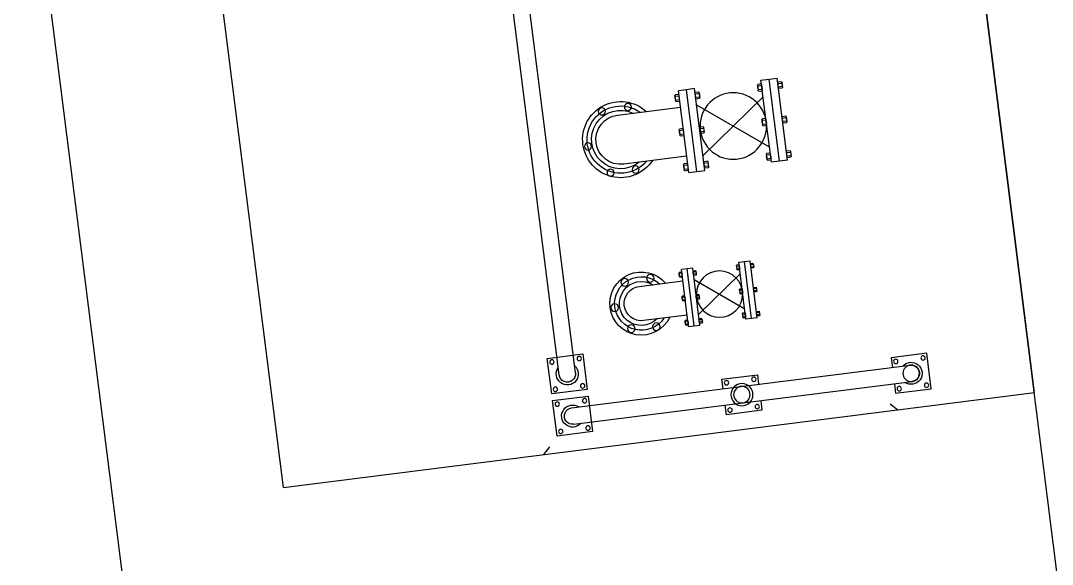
# Model space of a CAD drawing. Header units: inches. Extents: x 2621776591 to 2623670951, y 363331607 to 364354604.
# Drawn here: x 2622225973 to 2622229722, y 363582093 to 363584068 of the extents above; entities that cross this region are included whole.
import ezdxf

# ---------------------------------------------------------------- set-up
doc = ezdxf.new("R2010")
doc.units = ezdxf.units.IN
doc.header["$MEASUREMENT"] = 0
doc.linetypes.add('BORDERX2', pattern=[3.5, 1, -0.5, 1, -0.5, 0, -0.5])
doc.linetypes.add('HIDDEN', pattern=[0.375, 0.25, -0.125])
doc.layers.add('CRANE', color=7, linetype='Continuous', true_color=0x7f3f7f)
for name, color, linetype in [('ISLAND', 7, 'Continuous'), ('PIER', 7, 'Continuous'), ('TEXT2', 1, 'Continuous')]:
    doc.layers.add(name, color=color, linetype=linetype)

# ---------------------------------------------------------------- blocks, each defined once
blk = doc.blocks.new('SERVICE ISLAND PLINTH')
at = {"layer": 'ISLAND'}
for p, q in [((0, 0), (0, 2.750999999698251)), ((7.299999999988358, 2.75), (0, 2.75)), ((0.06076410756213591, 2.380000148899853), (0.1907641075667925, 2.380000148899853)), ((0.06076410756213591, 2.250000149011612), (0.06076410756213591, 2.380000148899853)), ((0.1907641075667925, 2.380000148899853), (0.1907641075667925, 2.250000149011612)), ((0.09576410753652453, 1.075000149197876), (0.09576410753652453, 2.315000148955733)), ((0.1557641075341962, 1.075000149197876), (0.1557641075341962, 2.315000258851796)), ((0.0249999999650754, 2.224999999627471), (0, 2.25)), ((0.09576410753652453, 2.250000149011612), (0.06076410756213591, 2.250000149011612)), ((0.1907641075667925, 2.250000149011612), (0.1557641075341962, 2.250000149011612)), ((0.9500000000116415, 1.966499185655266), (1.25, 1.966499185655266)), ((0.9500000000116415, 1.966499185655266), (0.9500000000116415, 1.936674935743213)), ((0.9586953186662868, 1.979932143818587), (0.9586953186662868, 1.967221650760621)), ((0.9804548405227251, 1.980942747555673), (0.9616664231289178, 1.980942747555673)), ((0.983497801295016, 1.967221650760621), (0.983497801295016, 1.979932143818587)), ((1.085256605409086, 1.979974790476263), (1.085256605409086, 1.967264297418296)), ((1.107016127265524, 1.98098539467901), (1.088227709871717, 1.98098539467901)), ((1.110059088037815, 1.967264297418296), (1.110059088037815, 1.979974790476263)), ((1.211639827408362, 1.979932143818587), (1.211639827408362, 1.967221650760621)), ((1.233399349264801, 1.980942747555673), (1.214610931870993, 1.980942747555673)), ((1.236442310037091, 1.967221650760621), (1.236442310037091, 1.979932143818587)), ((1.25, 1.936674935743213), (1.25, 1.966499185655266)), ((0.9500000000116415, 1.936674935743213), (1.25, 1.936674935743213)), ((0.9500000000116415, 1.936674935743213), (0.9500000000116415, 1.906850686296821)), ((1.25, 1.906850686296821), (1.25, 1.936674935743213)), ((0.9500000000116415, 1.906850686296821), (1.25, 1.906850686296821)), ((0.9586953186662868, 1.8934177281335), (0.9586953186662868, 1.906128221191466)), ((0.9804548405227251, 1.892407123930752), (0.9616664231289178, 1.892407123930752)), ((0.983497801295016, 1.906128221191466), (0.983497801295016, 1.8934177281335)), ((1.085256605409086, 1.893375081010163), (1.085256605409086, 1.90608557453379)), ((1.107016127265524, 1.892364477273077), (1.088227709871717, 1.892364477273077)), ((1.110059088037815, 1.90608557453379), (1.110059088037815, 1.893375081010163)), ((1.211639827408362, 1.8934177281335), (1.211639827408362, 1.906128221191466)), ((1.233399349264801, 1.892407123930752), (1.214610931870993, 1.892407123930752)), ((1.236442310037091, 1.906128221191466), (1.236442310037091, 1.8934177281335)), ((0.3958333333139308, 1.785445179324597), (0.6041666666278616, 1.785445179324597)), ((0.3958333333139308, 1.785445179324597), (0.3958333333139308, 1.764733894728124)), ((0.3958333333139308, 1.764733894728124), (0.6041666666278616, 1.764733894728124)), ((0.3958333333139308, 1.764733894728124), (0.3958333333139308, 1.744022610131651)), ((0.4018717490835115, 1.79477362241596), (0.4018717490835115, 1.785946891177446)), ((0.4169825281132944, 1.79547543078661), (0.4039350160746835, 1.79547543078661)), ((0.4190956953098066, 1.785946891177446), (0.4190956953098066, 1.79477362241596)), ((0.4897615315276198, 1.794803238008171), (0.4897615315276198, 1.785976506769657)), ((0.5048723106156103, 1.795505046378821), (0.4918247985187918, 1.795505046378821)), ((0.5069854778121226, 1.785976506769657), (0.5069854778121226, 1.794803238008171)), ((0.5775276579079218, 1.79477362241596), (0.5775276579079218, 1.785946891177446)), ((0.5926384369959123, 1.79547543078661), (0.5795909248990938, 1.79547543078661)), ((0.5947516041924246, 1.785946891177446), (0.5947516041924246, 1.79477362241596)), ((0.6041666666278616, 1.764733894728124), (0.6041666666278616, 1.785445179324597)), ((0.6041666666278616, 1.744022610131651), (0.6041666666278616, 1.764733894728124)), ((0.09576410753652453, 1.760000176727772), (0.06076410756213591, 1.760000176727772)), ((0.06076410756213591, 1.760000176727772), (0.06076410756213591, 1.630000176373869)), ((0.1907641075667925, 1.760000176727772), (0.1557641075341962, 1.760000176727772)), ((0.1907641075667925, 1.630000176373869), (0.1907641075667925, 1.760000176727772)), ((0.3958333333139308, 1.744022610131651), (0.6041666666278616, 1.744022610131651)), ((0.4018717490835115, 1.734694167040288), (0.4018717490835115, 1.743520898278803)), ((0.4169825281132944, 1.733992358669639), (0.4039350160746835, 1.733992358669639)), ((0.4190956953098066, 1.743520898278803), (0.4190956953098066, 1.734694167040288)), ((0.4897615315276198, 1.734664550982416), (0.4897615315276198, 1.743491282686591)), ((0.5048723106156103, 1.733962742611766), (0.4918247985187918, 1.733962742611766)), ((0.5069854778121226, 1.743491282686591), (0.5069854778121226, 1.734664550982416)), ((0.5775276579079218, 1.734694167040288), (0.5775276579079218, 1.743520898278803)), ((0.5926384369959123, 1.733992358669639), (0.5795909248990938, 1.733992358669639)), ((0.5947516041924246, 1.743520898278803), (0.5947516041924246, 1.734694167040288)), ((0.9500000000116415, 1.66378305060789), (1.25, 1.66378305060789)), ((0.9500000000116415, 1.633958801161498), (0.9500000000116415, 1.66378305060789)), ((0.9586953186662868, 1.677216008771211), (0.9586953186662868, 1.664505515713245)), ((0.9804548405227251, 1.678226612973958), (0.9616664231289178, 1.678226612973958)), ((0.983497801295016, 1.664505515713245), (0.983497801295016, 1.677216008771211)), ((1.085256605409086, 1.677258655428886), (1.085256605409086, 1.66454816237092)), ((1.107016127265524, 1.678269259631634), (1.088227709871717, 1.678269259631634)), ((1.110059088037815, 1.66454816237092), (1.110059088037815, 1.677258655428886)), ((1.211639827408362, 1.677216008771211), (1.211639827408362, 1.664505515713245)), ((1.233399349264801, 1.678226612973958), (1.214610931870993, 1.678226612973958)), ((1.236442310037091, 1.664505515713245), (1.236442310037091, 1.677216008771211)), ((1.25, 1.66378305060789), (1.25, 1.633958801161498)), ((0.06076410756213591, 1.630000176373869), (0.09576410753652453, 1.630000176373869)), ((0.1557641075341962, 1.630000176373869), (0.1907641075667925, 1.630000176373869)), ((0.9500000000116415, 1.633958801161498), (1.25, 1.633958801161498)), ((0.9500000000116415, 1.604134551249444), (0.9500000000116415, 1.633958801161498)), ((1.25, 1.633958801161498), (1.25, 1.604134551249444)), ((0.3958333333139308, 1.575225641019642), (0.6041666666278616, 1.575225641019642)), ((0.3958333333139308, 1.554514356423169), (0.3958333333139308, 1.575225641019642)), ((0.4018717490835115, 1.584554084111005), (0.4018717490835115, 1.575727352872491)), ((0.4169825281132944, 1.585255892481655), (0.4039350160746835, 1.585255892481655)), ((0.4190956953098066, 1.575727352872491), (0.4190956953098066, 1.584554084111005)), ((0.4897615315276198, 1.584583700168878), (0.4897615315276198, 1.575756968464702)), ((0.5048723106156103, 1.585285508539528), (0.4918247985187918, 1.585285508539528)), ((0.5069854778121226, 1.575756968464702), (0.5069854778121226, 1.584583700168878)), ((0.5775276579079218, 1.584554084111005), (0.5775276579079218, 1.575727352872491)), ((0.5926384369959123, 1.585255892481655), (0.5795909248990938, 1.585255892481655)), ((0.5947516041924246, 1.575727352872491), (0.5947516041924246, 1.584554084111005)), ((0.6041666666278616, 1.575225641019642), (0.6041666666278616, 1.554514356423169)), ((0.9500000000116415, 1.604134551249444), (1.25, 1.604134551249444)), ((0.9586953186662868, 1.590329608879983), (0.9586953186662868, 1.60304010193795)), ((0.9804548405227251, 1.589319004677236), (0.9616664231289178, 1.589319004677236)), ((0.983497801295016, 1.60304010193795), (0.983497801295016, 1.590329608879983)), ((1.08664970099926, 1.590329608879983), (1.08664970099926, 1.60304010193795)), ((1.108409222855698, 1.589319004677236), (1.089620805461891, 1.589319004677236)), ((1.111452183569781, 1.60304010193795), (1.111452183569781, 1.590329608879983)), ((1.211639827408362, 1.590329608879983), (1.211639827408362, 1.60304010193795)), ((1.233399349264801, 1.589319004677236), (1.214610931870993, 1.589319004677236)), ((1.236442310037091, 1.60304010193795), (1.236442310037091, 1.590329608879983)), ((0.3958333333139308, 1.554514356423169), (0.6041666666278616, 1.554514356423169)), ((0.3958333333139308, 1.533803071826696), (0.3958333333139308, 1.554514356423169)), ((0.6041666666278616, 1.554514356423169), (0.6041666666278616, 1.533803071826696)), ((0.3958333333139308, 1.533803071826696), (0.6041666666278616, 1.533803071826696)), ((0.4018717490835115, 1.524216306395829), (0.4018717490835115, 1.533043037634343)), ((0.4169825281132944, 1.523514498025179), (0.4039350160746835, 1.523514498025179)), ((0.4190956953098066, 1.533043037634343), (0.4190956953098066, 1.524216306395829)), ((0.4907289590337314, 1.524216306395829), (0.4907289590337314, 1.533043037634343)), ((0.5058397380635142, 1.523514498025179), (0.4927922260249034, 1.523514498025179)), ((0.5079529052600265, 1.533043037634343), (0.5079529052600265, 1.524216306395829)), ((0.5775276579079218, 1.524216306395829), (0.5775276579079218, 1.533043037634343)), ((0.5926384369959123, 1.523514498025179), (0.5795909248990938, 1.523514498025179)), ((0.5947516041924246, 1.533043037634343), (0.5947516041924246, 1.524216306395829)), ((0.1907641075667925, 1.140000149141997), (0.06076410756213591, 1.140000149141997)), ((0.06076410756213591, 1.140000149141997), (0.06076410756213591, 1.010000149253756)), ((0.1907641075667925, 1.010000149253756), (0.1907641075667925, 1.140000149141997)), ((0.2149826913373545, 1.140000149141997), (0.2149826913373545, 1.010000149253756)), ((0.3449826913420111, 1.140000149141997), (0.2149826913373545, 1.140000149141997)), ((0.3449826913420111, 1.010000149253756), (0.3449826913420111, 1.140000149141997)), ((0.2799826913396828, 1.105000148992985), (3.719982691342011, 1.105000148992985)), ((0.2799826913396828, 1.045000148937106), (3.719982801238075, 1.045000148937106)), ((0.02499984140740708, 0.9777050246484578), (-1.586158759891987e-07, 0.95270502474159)), ((0.06076410756213591, 1.010000149253756), (0.1907641075667925, 1.010000149253756)), ((0.2149826913373545, 1.010000149253756), (0.3449826913420111, 1.010000149253756)), ((0, 0), (5.149999999965075, 0))]:
    blk.add_line(p, q, dxfattribs=at)
for points in [[(0.9646375276497565, 1.979932143818587), (0.9646375276497565, 1.967221650760621)], [(0.9774118797504343, 1.967221650760621), (0.9774118797504343, 1.979932143818587)], [(1.091198814392556, 1.979974790476263), (1.091198814392556, 1.967264297418296)], [(1.103973166493233, 1.967264297418296), (1.103973166493233, 1.979974790476263)], [(1.217582036391832, 1.979932143818587), (1.217582036391832, 1.967221650760621)], [(1.23035638849251, 1.967221650760621), (1.23035638849251, 1.979932143818587)], [(0.9646375276497565, 1.8934177281335), (0.9646375276497565, 1.906128221191466)], [(0.9774118797504343, 1.906128221191466), (0.9774118797504343, 1.8934177281335)], [(1.190325114061125, 1.663644765503705), (1.00525662873406, 1.908176890574396)], [(1.18898404185893, 1.906833293382078), (1.00525662873406, 1.663644765503705)], [(1.091198814392556, 1.893375081010163), (1.091198814392556, 1.90608557453379)], [(1.103973166493233, 1.90608557453379), (1.103973166493233, 1.893375081010163)], [(1.217582036391832, 1.8934177281335), (1.217582036391832, 1.906128221191466)], [(1.23035638849251, 1.906128221191466), (1.23035638849251, 1.8934177281335)], [(0.4059982830658555, 1.79477362241596), (0.4059982830658555, 1.785946891177446)], [(0.4148693609167822, 1.785946891177446), (0.4148693609167822, 1.79477362241596)], [(0.4938880655681714, 1.794803238008171), (0.4938880655681714, 1.785976506769657)], [(0.5027591434190981, 1.785976506769657), (0.5027591434190981, 1.794803238008171)], [(0.5816541919484735, 1.79477362241596), (0.5816541919484735, 1.785946891177446)], [(0.5905252697994001, 1.785946891177446), (0.5905252697994001, 1.79477362241596)], [(0.4059982830658555, 1.734694167040288), (0.4059982830658555, 1.743520898278803)], [(0.4148693609167822, 1.743520898278803), (0.4148693609167822, 1.734694167040288)], [(0.5627257736050524, 1.575129609555006), (0.4342059922055341, 1.744943585246801)], [(0.561794473498594, 1.744010531809181), (0.4342059922055341, 1.575129609555006)], [(0.4938880655681714, 1.734664550982416), (0.4938880655681714, 1.743491282686591)], [(0.5027591434190981, 1.743491282686591), (0.5027591434190981, 1.734664550982416)], [(0.5816541919484735, 1.734694167040288), (0.5816541919484735, 1.743520898278803)], [(0.5905252697994001, 1.743520898278803), (0.5905252697994001, 1.734694167040288)], [(0.9646375276497565, 1.677216008771211), (0.9646375276497565, 1.664505515713245)], [(0.9774118797504343, 1.664505515713245), (0.9774118797504343, 1.677216008771211)], [(1.091198814392556, 1.677258655428886), (1.091198814392556, 1.66454816237092)], [(1.103973166493233, 1.66454816237092), (1.103973166493233, 1.677258655428886)], [(1.217582036391832, 1.677216008771211), (1.217582036391832, 1.664505515713245)], [(1.23035638849251, 1.664505515713245), (1.23035638849251, 1.677216008771211)], [(0.4059982830658555, 1.584554084111005), (0.4059982830658555, 1.575727352872491)], [(0.4148693609167822, 1.575727352872491), (0.4148693609167822, 1.584554084111005)], [(0.4938880655681714, 1.584583700168878), (0.4938880655681714, 1.575756968464702)], [(0.5027591434190981, 1.575756968464702), (0.5027591434190981, 1.584583700168878)], [(0.5816541919484735, 1.584554084111005), (0.5816541919484735, 1.575727352872491)], [(0.5905252697994001, 1.575727352872491), (0.5905252697994001, 1.584554084111005)], [(0.9646375276497565, 1.590329608879983), (0.9646375276497565, 1.60304010193795)], [(0.9774118797504343, 1.60304010193795), (0.9774118797504343, 1.590329608879983)], [(1.09259190998273, 1.590329608879983), (1.09259190998273, 1.60304010193795)], [(1.105366262083407, 1.60304010193795), (1.105366262083407, 1.590329608879983)], [(1.217582036391832, 1.590329608879983), (1.217582036391832, 1.60304010193795)], [(1.23035638849251, 1.60304010193795), (1.23035638849251, 1.590329608879983)], [(0.4059982830658555, 1.524216306395829), (0.4059982830658555, 1.533043037634343)], [(0.4148693609167822, 1.533043037634343), (0.4148693609167822, 1.524216306395829)], [(0.4948554930160753, 1.524216306395829), (0.4948554930160753, 1.533043037634343)], [(0.503726570867002, 1.533043037634343), (0.503726570867002, 1.524216306395829)], [(0.5816541919484735, 1.524216306395829), (0.5816541919484735, 1.533043037634343)], [(0.5905252697994001, 1.533043037634343), (0.5905252697994001, 1.524216306395829)]]:
    blk.add_lwpolyline(points, dxfattribs=at)
for points in [[(1.010000000009313, 1.604134551249444), (1.010000000009313, 1.373958800919354, 0.9999999999999999), (1.190000000002328, 1.373958800919354), (1.190000000002328, 1.604134551249444)], [(0.4375, 1.533803071826696), (0.4375, 1.373958800919354, 0.9999999999999999), (0.5625, 1.373958800919354), (0.5625, 1.533803071826696)]]:
    blk.add_lwpolyline(points, format="xyb", dxfattribs=at)
for centre, radius in [((0.07576410757610574, 2.365000149235129), 0.008), ((0.1757641075528227, 2.365000149235129), 0.008), ((0.1257641075644642, 2.315000148955733), 0.03), ((0.07576410757610574, 2.265000149141997), 0.008), ((0.1757641075528227, 2.265000149141997), 0.008), ((1.097709301335271, 1.786018606740981), 0.1208320791773131), ((0.07576410757610574, 1.745000176597387), 0.008), ((0.1257641075644642, 1.695000148843974), 0.04), ((0.1257641075644642, 1.695000148843974), 0.03000000000001259), ((0.1757641075528227, 1.745000176597387), 0.008), ((0.4984092370723374, 1.660111444070935), 0.0839111660953585), ((0.07576410757610574, 1.645000176504254), 0.008), ((0.1757641075528227, 1.645000176504254), 0.008), ((0.4095168603817001, 1.41762072686106), 0.01387588731672164), ((0.587141506257467, 1.417628488037735), 0.01387588731672164), ((0.9854734450927936, 1.414517793804407), 0.01283775255254907), ((1.214295987447258, 1.414761125575751), 0.01283775255254907), ((0.4144392440794036, 1.325978208333254), 0.01387588731672164), ((0.5835444291587919, 1.323824769817293), 0.01387588731672164), ((0.9855239802855067, 1.322513380087912), 0.01283775255254907), ((1.210075527138542, 1.318849642761052), 0.01283775255254907), ((0.4971935312496498, 1.276200236752629), 0.01387588731672164), ((1.090112168400083, 1.253122260328382), 0.01283775255254907), ((0.07576410757610574, 1.125000149011612), 0.008), ((0.1757641075528227, 1.125000149011612), 0.008), ((0.2299826912931167, 1.125000149011612), 0.008), ((0.3299826913280413, 1.125000149011612), 0.008), ((0.07576410757610574, 1.02500014891848), 0.008), ((0.1757641075528227, 1.02500014891848), 0.008), ((0.2299826912931167, 1.02500014891848), 0.008), ((0.3299826913280413, 1.02500014891848), 0.008)]:
    blk.add_circle(centre, radius, dxfattribs=at)
for centre, radius, start, end in [((0.1257641075644642, 2.315000148955733), 0.04, 318.5903765184514, 221.4096234815486), ((0.1257641075644642, 2.315000148955733), 0.03, 359.9998132370149, 180), ((0.9616664231289178, 1.976047759875655), 0.004890388472880139, 52.58819889903305, 127.411801100967), ((0.9616664231289178, 1.971106034237891), 0.004890388472880139, 232.588198899033, 307.411801100967), ((0.9710247037000954, 1.96124664414674), 0.01974699756973781, 71.12827666503703, 108.871723334963), ((0.9710247037000954, 1.985907149966806), 0.01974699756973781, 251.128276665037, 288.871723334963), ((0.9804548405227251, 1.975853054318577), 0.00508906460395238, 53.27741850175882, 126.7225814982412), ((0.9804548405227251, 1.97130073979497), 0.00508906460395238, 233.2774185017588, 306.7225814982411), ((1.088227709871717, 1.976090406533331), 0.004890388472880139, 52.58819889903305, 127.411801100967), ((1.088227709871717, 1.971148681361228), 0.004890388472880139, 232.588198899033, 307.411801100967), ((1.097585990442894, 1.961289290804416), 0.01974699756973781, 71.12827666503703, 108.871723334963), ((1.097585990442894, 1.985949797090143), 0.01974699756973781, 251.128276665037, 288.871723334963), ((1.107016127265524, 1.975895701441914), 0.00508906460395238, 53.27741850175882, 126.7225814982412), ((1.107016127265524, 1.971343386452645), 0.00508906460395238, 233.2774185017588, 306.7225814982411), ((1.214610931870993, 1.976047759875655), 0.004890388472880139, 52.58819889903305, 127.411801100967), ((1.214610931870993, 1.971106034237891), 0.004890388472880139, 232.588198899033, 307.411801100967), ((1.223969212442171, 1.96124664414674), 0.01974699756973781, 71.12827666503703, 108.871723334963), ((1.223969212442171, 1.985907149966806), 0.01974699756973781, 251.128276665037, 288.871723334963), ((1.233399349264801, 1.975853054318577), 0.00508906460395238, 53.27741850175882, 126.7225814982412), ((1.233399349264801, 1.97130073979497), 0.00508906460395238, 233.2774185017588, 306.7225814982411), ((0.9616664231289178, 1.902243837248534), 0.004890388472880139, 52.58819889903305, 127.411801100967), ((0.9616664231289178, 1.897302112076432), 0.004890388472880139, 232.588198899033, 307.411801100967), ((0.9710247037000954, 1.887442721519619), 0.01974699756973781, 71.12827666503703, 108.871723334963), ((0.9710247037000954, 1.912103227805346), 0.01974699756973781, 251.128276665037, 288.871723334963), ((0.9804548405227251, 1.902049132157117), 0.00508906460395238, 53.27741850175882, 126.7225814982412), ((0.9804548405227251, 1.897496817167848), 0.00508906460395238, 233.2774185017588, 306.7225814982411), ((1.088227709871717, 1.902201190590858), 0.004890388472880139, 52.58819889903305, 127.411801100967), ((1.088227709871717, 1.897259464953095), 0.004890388472880139, 232.588198899033, 307.411801100967), ((1.097585990442894, 1.887400074861944), 0.01974699756973781, 71.12827666503703, 108.871723334963), ((1.097585990442894, 1.912060580682009), 0.01974699756973781, 251.128276665037, 288.871723334963), ((1.107016127265524, 1.90200648503378), 0.00508906460395238, 53.27741850175882, 126.7225814982412), ((1.107016127265524, 1.897454170510173), 0.00508906460395238, 233.2774185017588, 306.7225814982411), ((1.214610931870993, 1.902243837248534), 0.004890388472880139, 52.58819889903305, 127.411801100967), ((1.214610931870993, 1.897302112076432), 0.004890388472880139, 232.588198899033, 307.411801100967), ((1.223969212442171, 1.887442721519619), 0.01974699756973781, 71.12827666503703, 108.871723334963), ((1.223969212442171, 1.912103227805346), 0.01974699756973781, 251.128276665037, 288.871723334963), ((1.233399349264801, 1.902049132157117), 0.00508906460395238, 53.27741850175882, 126.7225814982412), ((1.233399349264801, 1.897496817167848), 0.00508906460395238, 233.2774185017588, 306.7225814982411), ((0.4039350160746835, 1.792076133657247), 0.003396103106166852, 52.58819889903305, 127.411801100967), ((0.4039350160746835, 1.788644379936159), 0.003396103106166852, 232.588198899033, 307.411801100967), ((0.4104338220204227, 1.781797580886632), 0.01371319275676273, 71.12827666503703, 108.871723334963), ((0.4104338220204227, 1.798922932241112), 0.01371319275676273, 251.128276665037, 288.871723334963), ((0.4169825281132944, 1.791940921451896), 0.00353407264163369, 53.27741850175882, 126.7225814982412), ((0.4169825281132944, 1.788779591675848), 0.00353407264163369, 233.2774185017588, 306.7225814982411), ((0.4918247985187918, 1.792105749249458), 0.003396103106166852, 52.58819889903305, 127.411801100967), ((0.4918247985187918, 1.78867399552837), 0.003396103106166852, 232.588198899033, 307.411801100967), ((0.4983236044645309, 1.781827196944505), 0.01371319275676273, 71.12827666503703, 108.871723334963), ((0.4983236044645309, 1.798952548298985), 0.01371319275676273, 251.128276665037, 288.871723334963), ((0.5048723106156103, 1.791970537509769), 0.00353407264163369, 53.27741850175882, 126.7225814982412), ((0.5048723106156103, 1.788809207733721), 0.00353407264163369, 233.2774185017588, 306.7225814982411), ((0.5795909248990938, 1.792076133657247), 0.003396103106166852, 52.58819889903305, 127.411801100967), ((0.5795909248990938, 1.788644379936159), 0.003396103106166852, 232.588198899033, 307.411801100967), ((0.586089730844833, 1.781797580886632), 0.01371319275676273, 71.12827666503703, 108.871723334963), ((0.586089730844833, 1.798922932241112), 0.01371319275676273, 251.128276665037, 288.871723334963), ((0.5926384369959123, 1.791940921451896), 0.00353407264163369, 53.27741850175882, 126.7225814982412), ((0.5926384369959123, 1.788779591675848), 0.00353407264163369, 233.2774185017588, 306.7225814982411), ((0.4039350160746835, 1.74082340952009), 0.003396103106166852, 52.58819889903305, 127.411801100967), ((0.4039350160746835, 1.737391655799001), 0.003396103106166852, 232.588198899033, 307.411801100967), ((0.4104338220204227, 1.730544856749475), 0.01371319275676273, 71.12827666503703, 108.871723334963), ((0.4104338220204227, 1.747670208569616), 0.01371319275676273, 251.128276665037, 288.871723334963), ((0.4169825281132944, 1.740688197314739), 0.00353407264163369, 53.27741850175882, 126.7225814982412), ((0.4169825281132944, 1.737526868004352), 0.00353407264163369, 233.2774185017588, 306.7225814982411), ((0.4918247985187918, 1.740793793927878), 0.003396103106166852, 52.58819889903305, 127.411801100967), ((0.4918247985187918, 1.737362039741129), 0.003396103106166852, 232.588198899033, 307.411801100967), ((0.4983236044645309, 1.730515241157264), 0.01371319275676273, 71.12827666503703, 108.871723334963), ((0.4983236044645309, 1.747640592511743), 0.01371319275676273, 251.128276665037, 288.871723334963), ((0.5048723106156103, 1.740658581722528), 0.00353407264163369, 53.27741850175882, 126.7225814982412), ((0.5048723106156103, 1.737497251946479), 0.00353407264163369, 233.2774185017588, 306.7225814982411), ((0.5795909248990938, 1.74082340952009), 0.003396103106166852, 52.58819889903305, 127.411801100967), ((0.5795909248990938, 1.737391655799001), 0.003396103106166852, 232.588198899033, 307.411801100967), ((0.586089730844833, 1.730544856749475), 0.01371319275676273, 71.12827666503703, 108.871723334963), ((0.586089730844833, 1.747670208569616), 0.01371319275676273, 251.128276665037, 288.871723334963), ((0.5926384369959123, 1.740688197314739), 0.00353407264163369, 53.27741850175882, 126.7225814982412), ((0.5926384369959123, 1.737526868004352), 0.00353407264163369, 233.2774185017588, 306.7225814982411), ((0.9616664231289178, 1.673331624828279), 0.004890388472880139, 52.58819889903305, 127.411801100967), ((0.9616664231289178, 1.668389899656177), 0.004890388472880139, 232.588198899033, 307.411801100967), ((0.9710247037000954, 1.658530509099364), 0.01974699756973781, 71.12827666503703, 108.871723334963), ((0.9710247037000954, 1.683191015385091), 0.01974699756973781, 251.128276665037, 288.871723334963), ((0.9804548405227251, 1.673136919736862), 0.00508906460395238, 53.27741850175882, 126.7225814982412), ((0.9804548405227251, 1.668584604747593), 0.00508906460395238, 233.2774185017588, 306.7225814982411), ((1.088227709871717, 1.673374271951616), 0.004890388472880139, 52.58819889903305, 127.411801100967), ((1.088227709871717, 1.668432546313852), 0.004890388472880139, 232.588198899033, 307.411801100967), ((1.097585990442894, 1.658573156222701), 0.01974699756973781, 71.12827666503703, 108.871723334963), ((1.097585990442894, 1.683233662042767), 0.01974699756973781, 251.128276665037, 288.871723334963), ((1.107016127265524, 1.673179566394538), 0.00508906460395238, 53.27741850175882, 126.7225814982412), ((1.107016127265524, 1.66862725187093), 0.00508906460395238, 233.2774185017588, 306.7225814982411), ((1.214610931870993, 1.673331624828279), 0.004890388472880139, 52.58819889903305, 127.411801100967), ((1.214610931870993, 1.668389899656177), 0.004890388472880139, 232.588198899033, 307.411801100967), ((1.223969212442171, 1.658530509099364), 0.01974699756973781, 71.12827666503703, 108.871723334963), ((1.223969212442171, 1.683191015385091), 0.01974699756973781, 251.128276665037, 288.871723334963), ((1.233399349264801, 1.673136919736862), 0.00508906460395238, 53.27741850175882, 126.7225814982412), ((1.233399349264801, 1.668584604747593), 0.00508906460395238, 233.2774185017588, 306.7225814982411), ((0.4039350160746835, 1.581856595352292), 0.003396103106166852, 52.58819889903305, 127.411801100967), ((0.4039350160746835, 1.578424841631204), 0.003396103106166852, 232.588198899033, 307.411801100967), ((0.4104338220204227, 1.571578042581677), 0.01371319275676273, 71.12827666503703, 108.871723334963), ((0.4104338220204227, 1.588703394401819), 0.01371319275676273, 251.128276665037, 288.871723334963), ((0.4169825281132944, 1.581721383146942), 0.00353407264163369, 53.27741850175882, 126.7225814982412), ((0.4169825281132944, 1.578560053836554), 0.00353407264163369, 233.2774185017588, 306.7225814982411), ((0.4918247985187918, 1.581886211410165), 0.003396103106166852, 52.58819889903305, 127.411801100967), ((0.4918247985187918, 1.578454457223415), 0.003396103106166852, 232.588198899033, 307.411801100967), ((0.4983236044645309, 1.57160765863955), 0.01371319275676273, 71.12827666503703, 108.871723334963), ((0.4983236044645309, 1.58873300999403), 0.01371319275676273, 251.128276665037, 288.871723334963), ((0.5048723106156103, 1.581750999204814), 0.00353407264163369, 53.27741850175882, 126.7225814982412), ((0.5048723106156103, 1.578589669428766), 0.00353407264163369, 233.2774185017588, 306.7225814982411), ((0.5795909248990938, 1.581856595352292), 0.003396103106166852, 52.58819889903305, 127.411801100967), ((0.5795909248990938, 1.578424841631204), 0.003396103106166852, 232.588198899033, 307.411801100967), ((0.586089730844833, 1.571578042581677), 0.01371319275676273, 71.12827666503703, 108.871723334963), ((0.586089730844833, 1.588703394401819), 0.01371319275676273, 251.128276665037, 288.871723334963), ((0.5926384369959123, 1.581721383146942), 0.00353407264163369, 53.27741850175882, 126.7225814982412), ((0.5926384369959123, 1.578560053836554), 0.00353407264163369, 233.2774185017588, 306.7225814982411), ((0.9616664231289178, 1.599155717995018), 0.004890388472880139, 52.58819889903305, 127.411801100967), ((0.9616664231289178, 1.594213992357254), 0.004890388472880139, 232.588198899033, 307.411801100967), ((0.9710247037000954, 1.584354602266103), 0.01974699756973781, 71.12827666503703, 108.871723334963), ((0.9710247037000954, 1.609015108086169), 0.01974699756973781, 251.128276665037, 288.871723334963), ((0.9804548405227251, 1.598961012903601), 0.00508906460395238, 53.27741850175882, 126.7225814982412), ((0.9804548405227251, 1.594408697914332), 0.00508906460395238, 233.2774185017588, 306.7225814982411), ((1.089620805461891, 1.599155717995018), 0.004890388472880139, 52.58819889903305, 127.411801100967), ((1.089620805461891, 1.594213992357254), 0.004890388472880139, 232.588198899033, 307.411801100967), ((1.098979086033069, 1.584354602266103), 0.01974699756973781, 71.12827666503703, 108.871723334963), ((1.098979086033069, 1.609015108086169), 0.01974699756973781, 251.128276665037, 288.871723334963), ((1.108409222855698, 1.598961012903601), 0.00508906460395238, 53.27741850175882, 126.7225814982412), ((1.108409222855698, 1.594408697914332), 0.00508906460395238, 233.2774185017588, 306.7225814982411), ((1.214610931870993, 1.599155717995018), 0.004890388472880139, 52.58819889903305, 127.411801100967), ((1.214610931870993, 1.594213992357254), 0.004890388472880139, 232.588198899033, 307.411801100967), ((1.223969212442171, 1.584354602266103), 0.01974699756973781, 71.12827666503703, 108.871723334963), ((1.223969212442171, 1.609015108086169), 0.01974699756973781, 251.128276665037, 288.871723334963), ((1.233399349264801, 1.598961012903601), 0.00508906460395238, 53.27741850175882, 126.7225814982412), ((1.233399349264801, 1.594408697914332), 0.00508906460395238, 233.2774185017588, 306.7225814982411), ((0.4039350160746835, 1.53034554887563), 0.003396103106166852, 52.58819889903305, 127.411801100967), ((0.4039350160746835, 1.526913795154542), 0.003396103106166852, 232.588198899033, 307.411801100967), ((0.4104338220204227, 1.520066996105015), 0.01371319275676273, 71.12827666503703, 108.871723334963), ((0.4104338220204227, 1.537192347925156), 0.01371319275676273, 251.128276665037, 288.871723334963), ((0.4169825281132944, 1.53021033667028), 0.00353407264163369, 53.27741850175882, 126.7225814982412), ((0.4169825281132944, 1.527049007359892), 0.00353407264163369, 233.2774185017588, 306.7225814982411), ((0.4927922260249034, 1.53034554887563), 0.003396103106166852, 52.58819889903305, 127.411801100967), ((0.4927922260249034, 1.526913795154542), 0.003396103106166852, 232.588198899033, 307.411801100967), ((0.4992910319706425, 1.520066996105015), 0.01371319275676273, 71.12827666503703, 108.871723334963), ((0.4992910319706425, 1.537192347925156), 0.01371319275676273, 251.128276665037, 288.871723334963), ((0.5058397380635142, 1.53021033667028), 0.00353407264163369, 53.27741850175882, 126.7225814982412), ((0.5058397380635142, 1.527049007359892), 0.00353407264163369, 233.2774185017588, 306.7225814982411), ((0.5795909248990938, 1.53034554887563), 0.003396103106166852, 52.58819889903305, 127.411801100967), ((0.5795909248990938, 1.526913795154542), 0.003396103106166852, 232.588198899033, 307.411801100967), ((0.586089730844833, 1.520066996105015), 0.01371319275676273, 71.12827666503703, 108.871723334963), ((0.586089730844833, 1.537192347925156), 0.01371319275676273, 251.128276665037, 288.871723334963), ((0.5926384369959123, 1.53021033667028), 0.00353407264163369, 53.27741850175882, 126.7225814982412), ((0.5926384369959123, 1.527049007359892), 0.00353407264163369, 233.2774185017588, 306.7225814982411), ((0.5, 1.373958800919354), 0.1146668791491843, 123.0285663818419, 56.97143361815808), ((1.099999999976717, 1.373958800919354), 0.1382639755332192, 130.6116667475654, 49.38833325243462), ((0.5, 1.373958800919354), 0.09727791943278986, 129.9776682475803, 50.02233175241975), ((1.099999999976717, 1.373958800919354), 0.1221759836888131, 137.4461680752068, 42.55383192479323), ((1.099999999976717, 1.373958800919354), 0.1060879918444071, 148.0329049221797, 31.96709507782029), ((0.5, 1.373958800919354), 0.07988895971639547, 141.4749414494866, 38.52505855051346), ((0.1257641075644642, 1.075000149197876), 0.04, 138.5903765184514, 41.40962348154856), ((0.2799826913396828, 1.075000149197876), 0.04, 48.5903834284668, 311.4096165715331), ((0.2799826913396828, 1.075000149197876), 0.03, 90, 270.0001867629851), ((0.1257641075644642, 1.075000149197876), 0.03, 180, 0.0001867629851168747)]:
    blk.add_arc(centre, radius, start, end, dxfattribs=at)

msp = doc.modelspace()

# ---------------------------------------------------------------- linework, layer by layer
at = {"layer": 'CRANE', "color": 82, "linetype": 'BORDERX2', "true_color": 0x33cc00}
msp.add_circle((2622218250.860192, 363612427.43252, -2.182787284255018e-08), 70000.01147389402, dxfattribs=at)
at = {"layer": 'CRANE', "color": 82, "linetype": 'HIDDEN', "ltscale": 3, "true_color": 0x33cc00}
msp.add_arc((2622219242.798184, 363605546.0643103, -2.182787284255018e-08), 61666.37746929043, 187.1869384985586, 7.186938498558635, dxfattribs=at)
at = {"layer": 'PIER'}
msp.add_line((2622236260.414062, 363530403.1809692), (2622152831.814672, 364191349.5842687), dxfattribs=at)
at = {"layer": 'TEXT2'}
msp.add_line((2622151194.757455, 364176374.1662219), (2622226613.134803, 363579913.5634318), dxfattribs=at)

# ---------------------------------------------------------------- block references
at = {"layer": 'ISLAND', "xscale": -999.9999999999994, "yscale": 1000, "zscale": 1000, "rotation": 277.1941779778311}
msp.add_blockref('SERVICE ISLAND PLINTH', (2622226928.298339, 363582372.6309814), dxfattribs=at)

doc.saveas('drawing.dxf')
